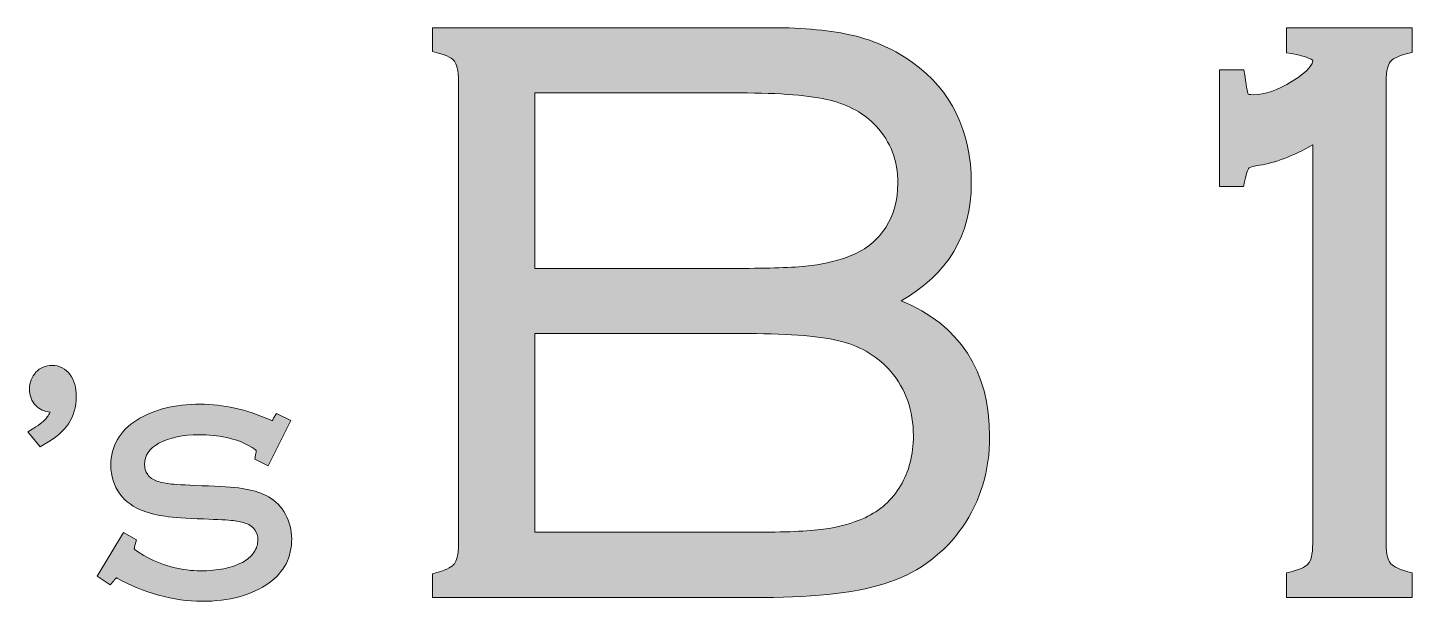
# Model space of a CAD drawing. Header units: inches. Extents: x 1117 to 1992, y -2324 to -585.
# Drawn here: x 1372.7 to 1429.9, y -2133.6 to -2109.9 of the extents above; entities that cross this region are included whole.
import ezdxf

# ---------------------------------------------------------------- set-up
doc = ezdxf.new("R2010")
doc.units = ezdxf.units.IN
doc.header["$MEASUREMENT"] = 0
doc.layers.add('Layer 1', color=7, linetype='Continuous')

# ---------------------------------------------------------------- blocks, each defined once
blk = doc.blocks.new('block 246')
at = {"layer": 'Layer 1', "true_color": 0x010101}
h = blk.add_hatch(color=18, dxfattribs=at)
h.dxf.hatch_style = 2
edge = h.paths.add_edge_path()
edge.add_spline(control_points=[(1408.776, -2121.198), (1410.697, -2120.103), (1411.671, -2118.472), (1411.671, -2116.34), (1411.671, -2114.185), (1410.853, -2112.503), (1409.239, -2111.346), (1408.541, -2110.834), (1407.724, -2110.462), (1406.813, -2110.241), (1405.913, -2110.025), (1404.766, -2109.913), (1403.404, -2109.913), (1403.404, -2109.913), (1389.416, -2109.913), (1389.416, -2109.913), (1389.416, -2109.913), (1389.416, -2110.901), (1389.416, -2110.901), (1389.416, -2110.901), (1389.608, -2110.947), (1389.608, -2110.947), (1390.065, -2111.056), (1390.25, -2111.198), (1390.325, -2111.3), (1390.403, -2111.404), (1390.495, -2111.638), (1390.495, -2112.156), (1390.495, -2112.156), (1390.495, -2131.211), (1390.495, -2131.211), (1390.495, -2131.727), (1390.403, -2131.954), (1390.327, -2132.055), (1390.25, -2132.155), (1390.063, -2132.299), (1389.601, -2132.421), (1389.601, -2132.421), (1389.415, -2132.471), (1389.415, -2132.471), (1389.415, -2132.471), (1389.415, -2133.453), (1389.415, -2133.453), (1389.415, -2133.453), (1403.082, -2133.453), (1403.082, -2133.453), (1405.327, -2133.453), (1407.087, -2133.236), (1408.313, -2132.806), (1409.562, -2132.369), (1410.569, -2131.608), (1411.304, -2130.544), (1412.05, -2129.47), (1412.429, -2128.214), (1412.429, -2126.806), (1412.431, -2124.08), (1411.202, -2122.196), (1408.776, -2121.198)], knot_values=[0, 0, 0, 0, 1, 1, 1, 2, 2, 2, 3, 3, 3, 4, 4, 4, 5, 5, 5, 6, 6, 6, 7, 7, 7, 8, 8, 8, 9, 9, 9, 10, 10, 10, 11, 11, 11, 12, 12, 12, 13, 13, 13, 14, 14, 14, 15, 15, 15, 16, 16, 16, 17, 17, 17, 18, 18, 18, 19, 19, 19, 19], degree=3, periodic=1)
edge = h.paths.add_edge_path()
edge.add_spline(control_points=[(1393.646, -2122.55), (1393.646, -2122.55), (1402.476, -2122.55), (1402.476, -2122.55), (1404.222, -2122.55), (1405.529, -2122.662), (1406.36, -2122.887), (1407.162, -2123.102), (1407.83, -2123.516), (1408.345, -2124.115), (1408.967, -2124.842), (1409.281, -2125.735), (1409.281, -2126.771), (1409.281, -2127.554), (1409.102, -2128.248), (1408.751, -2128.836), (1408.402, -2129.42), (1407.906, -2129.864), (1407.285, -2130.154), (1406.759, -2130.391), (1406.18, -2130.551), (1405.566, -2130.632), (1404.939, -2130.714), (1403.956, -2130.757), (1402.645, -2130.757), (1402.645, -2130.757), (1393.646, -2130.757), (1393.646, -2130.757), (1393.646, -2130.757), (1393.646, -2122.55), (1393.646, -2122.55), (1393.646, -2122.55), (1393.646, -2122.55), (1393.646, -2122.55)], knot_values=[0, 0, 0, 0, 1, 1, 1, 2, 2, 2, 3, 3, 3, 4, 4, 4, 5, 5, 5, 6, 6, 6, 7, 7, 7, 8, 8, 8, 9, 9, 9, 10, 10, 10, 11, 11, 11, 11], degree=3, periodic=1)
edge = h.paths.add_edge_path()
edge.add_spline(control_points=[(1408.139, -2118.164), (1407.808, -2118.68), (1407.336, -2119.069), (1406.736, -2119.317), (1406.229, -2119.522), (1405.669, -2119.664), (1405.068, -2119.739), (1404.458, -2119.817), (1403.517, -2119.855), (1402.272, -2119.855), (1402.272, -2119.855), (1393.644, -2119.855), (1393.644, -2119.855), (1393.644, -2119.855), (1393.644, -2112.608), (1393.644, -2112.608), (1393.644, -2112.608), (1402.104, -2112.608), (1402.104, -2112.608), (1403.786, -2112.608), (1405.045, -2112.711), (1405.849, -2112.913), (1406.624, -2113.108), (1407.262, -2113.467), (1407.742, -2113.978), (1408.345, -2114.634), (1408.638, -2115.407), (1408.638, -2116.34), (1408.64, -2117.032), (1408.471, -2117.645), (1408.139, -2118.164)], knot_values=[0, 0, 0, 0, 1, 1, 1, 2, 2, 2, 3, 3, 3, 4, 4, 4, 5, 5, 5, 6, 6, 6, 7, 7, 7, 8, 8, 8, 9, 9, 9, 10, 10, 10, 10], degree=3, periodic=1)
h = blk.add_hatch(color=18, dxfattribs=at)
h.dxf.hatch_style = 2
edge = h.paths.add_edge_path()
edge.add_spline(control_points=[(1424.691, -2110.948), (1424.691, -2110.948), (1424.899, -2110.985), (1424.899, -2110.985), (1425.674, -2111.119), (1425.776, -2111.279), (1425.771, -2111.262), (1425.771, -2111.393), (1425.661, -2111.679), (1424.926, -2112.129), (1424.326, -2112.497), (1423.783, -2112.682), (1423.311, -2112.682), (1423.167, -2112.682), (1423.111, -2112.66), (1423.108, -2112.664), (1423.094, -2112.632), (1423.042, -2112.481), (1422.961, -2111.87), (1422.961, -2111.87), (1422.932, -2111.652), (1422.932, -2111.652), (1422.932, -2111.652), (1421.924, -2111.652), (1421.924, -2111.652), (1421.924, -2111.652), (1421.924, -2116.473), (1421.924, -2116.473), (1421.924, -2116.473), (1422.916, -2116.473), (1422.916, -2116.473), (1422.916, -2116.473), (1422.958, -2116.275), (1422.958, -2116.275), (1423.055, -2115.812), (1423.125, -2115.719), (1423.13, -2115.711), (1423.133, -2115.708), (1423.21, -2115.645), (1423.575, -2115.592), (1424.217, -2115.5), (1424.954, -2115.219), (1425.771, -2114.754), (1425.771, -2114.754), (1425.771, -2131.21), (1425.771, -2131.21), (1425.771, -2131.712), (1425.679, -2131.937), (1425.603, -2132.037), (1425.527, -2132.135), (1425.342, -2132.276), (1424.883, -2132.385), (1424.883, -2132.385), (1424.691, -2132.43), (1424.691, -2132.43), (1424.691, -2132.43), (1424.691, -2133.452), (1424.691, -2133.452), (1424.691, -2133.452), (1429.883, -2133.452), (1429.883, -2133.452), (1429.883, -2133.452), (1429.883, -2132.435), (1429.883, -2132.435), (1429.883, -2132.435), (1429.696, -2132.386), (1429.696, -2132.386), (1429.233, -2132.264), (1429.045, -2132.123), (1428.969, -2132.026), (1428.893, -2131.93), (1428.803, -2131.71), (1428.803, -2131.21), (1428.803, -2131.21), (1428.803, -2112.156), (1428.803, -2112.156), (1428.803, -2111.653), (1428.894, -2111.428), (1428.971, -2111.328), (1429.046, -2111.23), (1429.232, -2111.089), (1429.691, -2110.982), (1429.691, -2110.982), (1429.883, -2110.936), (1429.883, -2110.936), (1429.883, -2110.936), (1429.883, -2109.914), (1429.883, -2109.914), (1429.883, -2109.914), (1424.691, -2109.914), (1424.691, -2109.914), (1424.691, -2109.914), (1424.691, -2110.948), (1424.691, -2110.948), (1424.691, -2110.948), (1424.691, -2110.948), (1424.691, -2110.948)], knot_values=[0, 0, 0, 0, 1, 1, 1, 2, 2, 2, 3, 3, 3, 4, 4, 4, 5, 5, 5, 6, 6, 6, 7, 7, 7, 8, 8, 8, 9, 9, 9, 10, 10, 10, 11, 11, 11, 12, 12, 12, 13, 13, 13, 14, 14, 14, 15, 15, 15, 16, 16, 16, 17, 17, 17, 18, 18, 18, 19, 19, 19, 20, 20, 20, 21, 21, 21, 22, 22, 22, 23, 23, 23, 24, 24, 24, 25, 25, 25, 26, 26, 26, 27, 27, 27, 28, 28, 28, 29, 29, 29, 30, 30, 30, 31, 31, 31, 32, 32, 32, 32], degree=3, periodic=1)
h = blk.add_hatch(color=18, dxfattribs=at)
h.dxf.hatch_style = 2
edge = h.paths.add_edge_path()
edge.add_spline(control_points=[(1373.716, -2123.863), (1373.445, -2123.863), (1373.218, -2123.959), (1373.041, -2124.148), (1372.869, -2124.332), (1372.782, -2124.567), (1372.782, -2124.844), (1372.782, -2125.117), (1372.867, -2125.346), (1373.035, -2125.521), (1373.19, -2125.685), (1373.392, -2125.775), (1373.632, -2125.789), (1373.599, -2125.865), (1373.56, -2125.934), (1373.513, -2125.995), (1373.402, -2126.142), (1373.213, -2126.299), (1372.953, -2126.461), (1372.953, -2126.461), (1372.705, -2126.614), (1372.705, -2126.614), (1372.705, -2126.614), (1373.225, -2127.221), (1373.225, -2127.221), (1373.225, -2127.221), (1373.404, -2127.121), (1373.404, -2127.121), (1373.852, -2126.867), (1374.185, -2126.584), (1374.39, -2126.278), (1374.602, -2125.963), (1374.709, -2125.582), (1374.709, -2125.146), (1374.709, -2124.781), (1374.625, -2124.479), (1374.46, -2124.249), (1374.278, -2123.996), (1374.021, -2123.863), (1373.716, -2123.863)], knot_values=[0, 0, 0, 0, 1, 1, 1, 2, 2, 2, 3, 3, 3, 4, 4, 4, 5, 5, 5, 6, 6, 6, 7, 7, 7, 8, 8, 8, 9, 9, 9, 10, 10, 10, 11, 11, 11, 12, 12, 12, 13, 13, 13, 13], degree=3, periodic=1)
h = blk.add_hatch(color=18, dxfattribs=at)
h.dxf.hatch_style = 2
edge = h.paths.add_edge_path()
edge.add_spline(control_points=[(1382.65, -2129.294), (1382.386, -2129.145), (1382.069, -2129.037), (1381.704, -2128.972), (1381.351, -2128.907), (1380.85, -2128.865), (1380.173, -2128.844), (1379.392, -2128.814), (1378.877, -2128.788), (1378.642, -2128.767), (1378.423, -2128.746), (1378.218, -2128.703), (1378.033, -2128.641), (1377.877, -2128.588), (1377.756, -2128.501), (1377.663, -2128.374), (1377.572, -2128.249), (1377.528, -2128.112), (1377.528, -2127.955), (1377.528, -2127.584), (1377.723, -2127.3), (1378.122, -2127.083), (1378.568, -2126.846), (1379.123, -2126.726), (1379.772, -2126.726), (1380.589, -2126.726), (1381.289, -2126.879), (1381.854, -2127.182), (1382.046, -2127.282), (1382.119, -2127.346), (1382.143, -2127.373), (1382.139, -2127.416), (1382.13, -2127.478), (1382.116, -2127.558), (1382.116, -2127.558), (1382.084, -2127.742), (1382.084, -2127.742), (1382.084, -2127.742), (1382.63, -2128.014), (1382.63, -2128.014), (1382.63, -2128.014), (1383.578, -2126.138), (1383.578, -2126.138), (1383.578, -2126.138), (1382.978, -2125.851), (1382.978, -2125.851), (1382.978, -2125.851), (1382.861, -2126.048), (1382.861, -2126.048), (1382.833, -2126.095), (1382.811, -2126.126), (1382.795, -2126.147), (1382.766, -2126.136), (1382.729, -2126.121), (1382.686, -2126.103), (1381.735, -2125.682), (1380.771, -2125.467), (1379.824, -2125.467), (1378.777, -2125.467), (1377.898, -2125.687), (1377.211, -2126.121), (1376.499, -2126.569), (1376.139, -2127.198), (1376.139, -2127.989), (1376.139, -2128.437), (1376.263, -2128.834), (1376.51, -2129.172), (1376.753, -2129.494), (1377.076, -2129.729), (1377.468, -2129.871), (1377.758, -2129.977), (1378.071, -2130.053), (1378.398, -2130.097), (1378.714, -2130.139), (1379.242, -2130.177), (1379.966, -2130.208), (1380.568, -2130.229), (1380.981, -2130.253), (1381.193, -2130.277), (1381.394, -2130.301), (1381.579, -2130.342), (1381.736, -2130.395), (1381.88, -2130.447), (1381.993, -2130.535), (1382.082, -2130.658), (1382.169, -2130.783), (1382.212, -2130.918), (1382.212, -2131.077), (1382.212, -2131.255), (1382.157, -2131.422), (1382.045, -2131.587), (1381.928, -2131.761), (1381.773, -2131.896), (1381.575, -2131.999), (1381.125, -2132.232), (1380.544, -2132.351), (1379.85, -2132.351), (1379.088, -2132.351), (1378.342, -2132.16), (1377.631, -2131.785), (1377.26, -2131.587), (1377.139, -2131.48), (1377.101, -2131.438), (1377.105, -2131.421), (1377.111, -2131.395), (1377.122, -2131.36), (1377.122, -2131.36), (1377.194, -2131.073), (1377.194, -2131.073), (1377.194, -2131.073), (1376.66, -2130.762), (1376.66, -2130.762), (1376.66, -2130.762), (1375.58, -2132.576), (1375.58, -2132.576), (1375.58, -2132.576), (1376.115, -2132.924), (1376.115, -2132.924), (1376.115, -2132.924), (1376.258, -2132.757), (1376.258, -2132.757), (1376.312, -2132.695), (1376.35, -2132.657), (1376.375, -2132.635), (1376.382, -2132.64), (1376.389, -2132.643), (1376.397, -2132.649), (1376.923, -2132.945), (1377.499, -2133.182), (1378.112, -2133.352), (1378.726, -2133.522), (1379.323, -2133.609), (1379.883, -2133.609), (1381.031, -2133.609), (1381.968, -2133.354), (1382.673, -2132.849), (1383.293, -2132.4), (1383.607, -2131.788), (1383.607, -2131.031), (1383.607, -2130.668), (1383.522, -2130.326), (1383.354, -2130.018), (1383.184, -2129.704), (1382.947, -2129.46), (1382.65, -2129.294)], knot_values=[0, 0, 0, 0, 1, 1, 1, 2, 2, 2, 3, 3, 3, 4, 4, 4, 5, 5, 5, 6, 6, 6, 7, 7, 7, 8, 8, 8, 9, 9, 9, 10, 10, 10, 11, 11, 11, 12, 12, 12, 13, 13, 13, 14, 14, 14, 15, 15, 15, 16, 16, 16, 17, 17, 17, 18, 18, 18, 19, 19, 19, 20, 20, 20, 21, 21, 21, 22, 22, 22, 23, 23, 23, 24, 24, 24, 25, 25, 25, 26, 26, 26, 27, 27, 27, 28, 28, 28, 29, 29, 29, 30, 30, 30, 31, 31, 31, 32, 32, 32, 33, 33, 33, 34, 34, 34, 35, 35, 35, 36, 36, 36, 37, 37, 37, 38, 38, 38, 39, 39, 39, 40, 40, 40, 41, 41, 41, 42, 42, 42, 43, 43, 43, 44, 44, 44, 45, 45, 45, 46, 46, 46, 47, 47, 47, 48, 48, 48, 48], degree=3, periodic=1)
at = {"layer": 'Layer 1', "lineweight": 0}
for points, knots in [([(1408.776, -2121.198), (1410.697, -2120.103), (1411.671, -2118.472), (1411.671, -2116.34), (1411.671, -2114.185), (1410.853, -2112.503), (1409.239, -2111.346), (1408.541, -2110.834), (1407.724, -2110.462), (1406.813, -2110.241), (1405.913, -2110.025), (1404.766, -2109.913), (1403.404, -2109.913), (1403.404, -2109.913), (1389.416, -2109.913), (1389.416, -2109.913), (1389.416, -2109.913), (1389.416, -2110.901), (1389.416, -2110.901), (1389.416, -2110.901), (1389.608, -2110.947), (1389.608, -2110.947), (1390.065, -2111.056), (1390.25, -2111.198), (1390.325, -2111.3), (1390.403, -2111.404), (1390.495, -2111.638), (1390.495, -2112.156), (1390.495, -2112.156), (1390.495, -2131.211), (1390.495, -2131.211), (1390.495, -2131.727), (1390.403, -2131.954), (1390.327, -2132.055), (1390.25, -2132.155), (1390.063, -2132.299), (1389.601, -2132.421), (1389.601, -2132.421), (1389.415, -2132.471), (1389.415, -2132.471), (1389.415, -2132.471), (1389.415, -2133.453), (1389.415, -2133.453), (1389.415, -2133.453), (1403.082, -2133.453), (1403.082, -2133.453), (1405.327, -2133.453), (1407.087, -2133.236), (1408.313, -2132.806), (1409.562, -2132.369), (1410.569, -2131.608), (1411.304, -2130.544), (1412.05, -2129.47), (1412.429, -2128.214), (1412.429, -2126.806), (1412.431, -2124.08), (1411.202, -2122.196), (1408.776, -2121.198)], [0, 0, 0, 0, 1, 1, 1, 2, 2, 2, 3, 3, 3, 4, 4, 4, 5, 5, 5, 6, 6, 6, 7, 7, 7, 8, 8, 8, 9, 9, 9, 10, 10, 10, 11, 11, 11, 12, 12, 12, 13, 13, 13, 14, 14, 14, 15, 15, 15, 16, 16, 16, 17, 17, 17, 18, 18, 18, 19, 19, 19, 19]), ([(1424.691, -2110.948), (1424.691, -2110.948), (1424.899, -2110.985), (1424.899, -2110.985), (1425.674, -2111.119), (1425.776, -2111.279), (1425.771, -2111.262), (1425.771, -2111.393), (1425.661, -2111.679), (1424.926, -2112.129), (1424.326, -2112.497), (1423.783, -2112.682), (1423.311, -2112.682), (1423.167, -2112.682), (1423.111, -2112.66), (1423.108, -2112.664), (1423.094, -2112.632), (1423.042, -2112.481), (1422.961, -2111.87), (1422.961, -2111.87), (1422.932, -2111.652), (1422.932, -2111.652), (1422.932, -2111.652), (1421.924, -2111.652), (1421.924, -2111.652), (1421.924, -2111.652), (1421.924, -2116.473), (1421.924, -2116.473), (1421.924, -2116.473), (1422.916, -2116.473), (1422.916, -2116.473), (1422.916, -2116.473), (1422.958, -2116.275), (1422.958, -2116.275), (1423.055, -2115.812), (1423.125, -2115.719), (1423.13, -2115.711), (1423.133, -2115.708), (1423.21, -2115.645), (1423.575, -2115.592), (1424.217, -2115.5), (1424.954, -2115.219), (1425.771, -2114.754), (1425.771, -2114.754), (1425.771, -2131.21), (1425.771, -2131.21), (1425.771, -2131.712), (1425.679, -2131.937), (1425.603, -2132.037), (1425.527, -2132.135), (1425.342, -2132.276), (1424.883, -2132.385), (1424.883, -2132.385), (1424.691, -2132.43), (1424.691, -2132.43), (1424.691, -2132.43), (1424.691, -2133.452), (1424.691, -2133.452), (1424.691, -2133.452), (1429.883, -2133.452), (1429.883, -2133.452), (1429.883, -2133.452), (1429.883, -2132.435), (1429.883, -2132.435), (1429.883, -2132.435), (1429.696, -2132.386), (1429.696, -2132.386), (1429.233, -2132.264), (1429.045, -2132.123), (1428.969, -2132.026), (1428.893, -2131.93), (1428.803, -2131.71), (1428.803, -2131.21), (1428.803, -2131.21), (1428.803, -2112.156), (1428.803, -2112.156), (1428.803, -2111.653), (1428.894, -2111.428), (1428.971, -2111.328), (1429.046, -2111.23), (1429.232, -2111.089), (1429.691, -2110.982), (1429.691, -2110.982), (1429.883, -2110.936), (1429.883, -2110.936), (1429.883, -2110.936), (1429.883, -2109.914), (1429.883, -2109.914), (1429.883, -2109.914), (1424.691, -2109.914), (1424.691, -2109.914), (1424.691, -2109.914), (1424.691, -2110.948), (1424.691, -2110.948), (1424.691, -2110.948), (1424.691, -2110.948), (1424.691, -2110.948)], [0, 0, 0, 0, 1, 1, 1, 2, 2, 2, 3, 3, 3, 4, 4, 4, 5, 5, 5, 6, 6, 6, 7, 7, 7, 8, 8, 8, 9, 9, 9, 10, 10, 10, 11, 11, 11, 12, 12, 12, 13, 13, 13, 14, 14, 14, 15, 15, 15, 16, 16, 16, 17, 17, 17, 18, 18, 18, 19, 19, 19, 20, 20, 20, 21, 21, 21, 22, 22, 22, 23, 23, 23, 24, 24, 24, 25, 25, 25, 26, 26, 26, 27, 27, 27, 28, 28, 28, 29, 29, 29, 30, 30, 30, 31, 31, 31, 32, 32, 32, 32]), ([(1408.139, -2118.164), (1407.808, -2118.68), (1407.336, -2119.069), (1406.736, -2119.317), (1406.229, -2119.522), (1405.669, -2119.664), (1405.068, -2119.739), (1404.458, -2119.817), (1403.517, -2119.855), (1402.272, -2119.855), (1402.272, -2119.855), (1393.644, -2119.855), (1393.644, -2119.855), (1393.644, -2119.855), (1393.644, -2112.608), (1393.644, -2112.608), (1393.644, -2112.608), (1402.104, -2112.608), (1402.104, -2112.608), (1403.786, -2112.608), (1405.045, -2112.711), (1405.849, -2112.913), (1406.624, -2113.108), (1407.262, -2113.467), (1407.742, -2113.978), (1408.345, -2114.634), (1408.638, -2115.407), (1408.638, -2116.34), (1408.64, -2117.032), (1408.471, -2117.645), (1408.139, -2118.164)], [0, 0, 0, 0, 1, 1, 1, 2, 2, 2, 3, 3, 3, 4, 4, 4, 5, 5, 5, 6, 6, 6, 7, 7, 7, 8, 8, 8, 9, 9, 9, 10, 10, 10, 10]), ([(1393.646, -2122.55), (1393.646, -2122.55), (1402.476, -2122.55), (1402.476, -2122.55), (1404.222, -2122.55), (1405.529, -2122.662), (1406.36, -2122.887), (1407.162, -2123.102), (1407.83, -2123.516), (1408.345, -2124.115), (1408.967, -2124.842), (1409.281, -2125.735), (1409.281, -2126.771), (1409.281, -2127.554), (1409.102, -2128.248), (1408.751, -2128.836), (1408.402, -2129.42), (1407.906, -2129.864), (1407.285, -2130.154), (1406.759, -2130.391), (1406.18, -2130.551), (1405.566, -2130.632), (1404.939, -2130.714), (1403.956, -2130.757), (1402.645, -2130.757), (1402.645, -2130.757), (1393.646, -2130.757), (1393.646, -2130.757), (1393.646, -2130.757), (1393.646, -2122.55), (1393.646, -2122.55), (1393.646, -2122.55), (1393.646, -2122.55), (1393.646, -2122.55)], [0, 0, 0, 0, 1, 1, 1, 2, 2, 2, 3, 3, 3, 4, 4, 4, 5, 5, 5, 6, 6, 6, 7, 7, 7, 8, 8, 8, 9, 9, 9, 10, 10, 10, 11, 11, 11, 11]), ([(1373.716, -2123.863), (1373.445, -2123.863), (1373.218, -2123.959), (1373.041, -2124.148), (1372.869, -2124.332), (1372.782, -2124.567), (1372.782, -2124.844), (1372.782, -2125.117), (1372.867, -2125.346), (1373.035, -2125.521), (1373.19, -2125.685), (1373.392, -2125.775), (1373.632, -2125.789), (1373.599, -2125.865), (1373.56, -2125.934), (1373.513, -2125.995), (1373.402, -2126.142), (1373.213, -2126.299), (1372.953, -2126.461), (1372.953, -2126.461), (1372.705, -2126.614), (1372.705, -2126.614), (1372.705, -2126.614), (1373.225, -2127.221), (1373.225, -2127.221), (1373.225, -2127.221), (1373.404, -2127.121), (1373.404, -2127.121), (1373.852, -2126.867), (1374.185, -2126.584), (1374.39, -2126.278), (1374.602, -2125.963), (1374.709, -2125.582), (1374.709, -2125.146), (1374.709, -2124.781), (1374.625, -2124.479), (1374.46, -2124.249), (1374.278, -2123.996), (1374.021, -2123.863), (1373.716, -2123.863)], [0, 0, 0, 0, 1, 1, 1, 2, 2, 2, 3, 3, 3, 4, 4, 4, 5, 5, 5, 6, 6, 6, 7, 7, 7, 8, 8, 8, 9, 9, 9, 10, 10, 10, 11, 11, 11, 12, 12, 12, 13, 13, 13, 13]), ([(1382.65, -2129.294), (1382.386, -2129.145), (1382.069, -2129.037), (1381.704, -2128.972), (1381.351, -2128.907), (1380.85, -2128.865), (1380.173, -2128.844), (1379.392, -2128.814), (1378.877, -2128.788), (1378.642, -2128.767), (1378.423, -2128.746), (1378.218, -2128.703), (1378.033, -2128.641), (1377.877, -2128.588), (1377.756, -2128.501), (1377.663, -2128.374), (1377.572, -2128.249), (1377.528, -2128.112), (1377.528, -2127.955), (1377.528, -2127.584), (1377.723, -2127.3), (1378.122, -2127.083), (1378.568, -2126.846), (1379.123, -2126.726), (1379.772, -2126.726), (1380.589, -2126.726), (1381.289, -2126.879), (1381.854, -2127.182), (1382.046, -2127.282), (1382.119, -2127.346), (1382.143, -2127.373), (1382.139, -2127.416), (1382.13, -2127.478), (1382.116, -2127.558), (1382.116, -2127.558), (1382.084, -2127.742), (1382.084, -2127.742), (1382.084, -2127.742), (1382.63, -2128.014), (1382.63, -2128.014), (1382.63, -2128.014), (1383.578, -2126.138), (1383.578, -2126.138), (1383.578, -2126.138), (1382.978, -2125.851), (1382.978, -2125.851), (1382.978, -2125.851), (1382.861, -2126.048), (1382.861, -2126.048), (1382.833, -2126.095), (1382.811, -2126.126), (1382.795, -2126.147), (1382.766, -2126.136), (1382.729, -2126.121), (1382.686, -2126.103), (1381.735, -2125.682), (1380.771, -2125.467), (1379.824, -2125.467), (1378.777, -2125.467), (1377.898, -2125.687), (1377.211, -2126.121), (1376.499, -2126.569), (1376.139, -2127.198), (1376.139, -2127.989), (1376.139, -2128.437), (1376.263, -2128.834), (1376.51, -2129.172), (1376.753, -2129.494), (1377.076, -2129.729), (1377.468, -2129.871), (1377.758, -2129.977), (1378.071, -2130.053), (1378.398, -2130.097), (1378.714, -2130.139), (1379.242, -2130.177), (1379.966, -2130.208), (1380.568, -2130.229), (1380.981, -2130.253), (1381.193, -2130.277), (1381.394, -2130.301), (1381.579, -2130.342), (1381.736, -2130.395), (1381.88, -2130.447), (1381.993, -2130.535), (1382.082, -2130.658), (1382.169, -2130.783), (1382.212, -2130.918), (1382.212, -2131.077), (1382.212, -2131.255), (1382.157, -2131.422), (1382.045, -2131.587), (1381.928, -2131.761), (1381.773, -2131.896), (1381.575, -2131.999), (1381.125, -2132.232), (1380.544, -2132.351), (1379.85, -2132.351), (1379.088, -2132.351), (1378.342, -2132.16), (1377.631, -2131.785), (1377.26, -2131.587), (1377.139, -2131.48), (1377.101, -2131.438), (1377.105, -2131.421), (1377.111, -2131.395), (1377.122, -2131.36), (1377.122, -2131.36), (1377.194, -2131.073), (1377.194, -2131.073), (1377.194, -2131.073), (1376.66, -2130.762), (1376.66, -2130.762), (1376.66, -2130.762), (1375.58, -2132.576), (1375.58, -2132.576), (1375.58, -2132.576), (1376.115, -2132.924), (1376.115, -2132.924), (1376.115, -2132.924), (1376.258, -2132.757), (1376.258, -2132.757), (1376.312, -2132.695), (1376.35, -2132.657), (1376.375, -2132.635), (1376.382, -2132.64), (1376.389, -2132.643), (1376.397, -2132.649), (1376.923, -2132.945), (1377.499, -2133.182), (1378.112, -2133.352), (1378.726, -2133.522), (1379.323, -2133.609), (1379.883, -2133.609), (1381.031, -2133.609), (1381.968, -2133.354), (1382.673, -2132.849), (1383.293, -2132.4), (1383.607, -2131.788), (1383.607, -2131.031), (1383.607, -2130.668), (1383.522, -2130.326), (1383.354, -2130.018), (1383.184, -2129.704), (1382.947, -2129.46), (1382.65, -2129.294)], [0, 0, 0, 0, 1, 1, 1, 2, 2, 2, 3, 3, 3, 4, 4, 4, 5, 5, 5, 6, 6, 6, 7, 7, 7, 8, 8, 8, 9, 9, 9, 10, 10, 10, 11, 11, 11, 12, 12, 12, 13, 13, 13, 14, 14, 14, 15, 15, 15, 16, 16, 16, 17, 17, 17, 18, 18, 18, 19, 19, 19, 20, 20, 20, 21, 21, 21, 22, 22, 22, 23, 23, 23, 24, 24, 24, 25, 25, 25, 26, 26, 26, 27, 27, 27, 28, 28, 28, 29, 29, 29, 30, 30, 30, 31, 31, 31, 32, 32, 32, 33, 33, 33, 34, 34, 34, 35, 35, 35, 36, 36, 36, 37, 37, 37, 38, 38, 38, 39, 39, 39, 40, 40, 40, 41, 41, 41, 42, 42, 42, 43, 43, 43, 44, 44, 44, 45, 45, 45, 46, 46, 46, 47, 47, 47, 48, 48, 48, 48])]:
    blk.add_open_spline(points, degree=3, knots=knots, dxfattribs=at)
blk = doc.blocks.new('block 245')
at = {"layer": 'Layer 1'}
blk.add_blockref('block 246', (0, 0), dxfattribs=at)

msp = doc.modelspace()

# ---------------------------------------------------------------- block references
at = {"layer": 'Layer 1'}
msp.add_blockref('block 245', (0, 0), dxfattribs=at)

doc.saveas('drawing.dxf')
